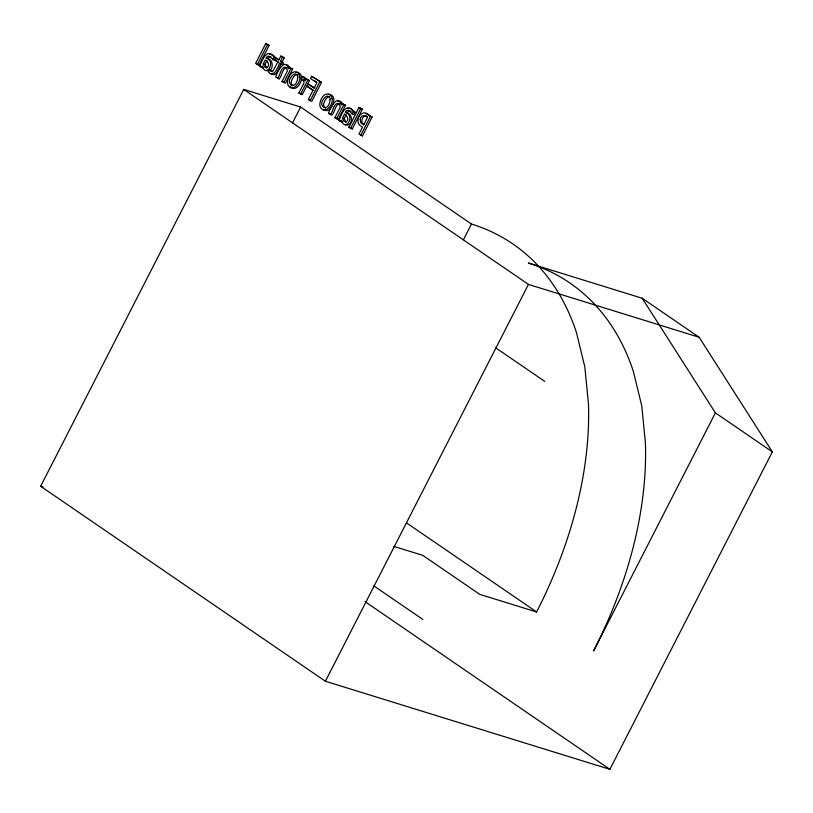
<?xml version="1.0" encoding="UTF-8"?>
<svg xmlns="http://www.w3.org/2000/svg" width="813" height="813" viewBox="0 0 813 813"><rect width="100%" height="100%" fill="white"/><g stroke="black" fill="none" stroke-linecap="round" stroke-linejoin="round"><path stroke-width="1.22" d="M265.709 43.668L255.617 63.384L257.325 64.552L259.032 65.081L269.123 45.365L265.709 43.668L269.123 45.365M642.219 298.269L715.399 412.872L593.561 650.969A360.667 232.081 -55.6 0 0 645.42 443.146L641.772 405.85L633.398 371.531A360.667 232.081 -55.6 0 0 528.409 263.036L642.219 298.269L699.16 337.263L772.35 451.865L609.892 769.332L325.393 681.243L40.65 486.255L243.717 89.42L300.617 107.042L471.469 224.032A360.667 232.081 -55.6 0 1 576.447 332.537L584.821 366.846L588.48 404.142A360.667 232.081 -55.6 0 1 536.61 611.965L479.711 594.354L422.76 555.35L393.705 546.356M257.325 64.552L267.416 44.837M259.764 66.219C262.06 60.365 267.223 46.941 274.103 57.337L275.81 57.865L274.57 60.294C271.735 59.715 268.483 52.754 266.227 58.069C276.532 61.361 266.014 78.627 262.233 65.873L261.461 67.388L259.764 66.219L261.471 66.747M263.249 63.902L265.251 59.969C268.056 61.422 270.333 65.782 266.827 67.794L264.367 66.778L263.249 63.902L264.957 64.43L266.786 67.957M264.957 64.43L266.959 60.497M266.268 70.568C273.27 72.804 274.499 60.396 267.934 58.597L269.489 56.615L270.953 56.636M272.863 59.766L274.103 57.337M272.507 71.859L271.268 70.396L269.56 69.867L268.463 72.011C273.514 79.085 278.249 66.625 279.489 63.282L282.345 64.603L283.361 62.631L280.495 61.31L282.578 57.245L284.286 57.774L282.202 61.839M269.56 69.867L270.8 71.331L272.69 71.432L277.772 62.113L274.631 59.959L275.637 57.987L278.92 59.593M284.286 57.774L280.871 56.067L278.788 60.142L275.637 57.987M279.489 63.282L280.637 64.075L281.654 62.103L283.361 62.631M281.196 63.81C279.266 66.371 276.552 78.444 270.993 73.505M277.477 78.353C280.383 75.589 280.434 67.692 285.068 67.062A4.614 3.465 -72.8 0 1 286.755 68.77L287.446 70.904L282.04 81.473L285.454 83.17L292.7 69.024L289.276 67.327L288.473 68.892C285.393 56.341 276.339 73.109 275.759 77.174L279.184 78.881C282.091 76.117 282.141 68.221 286.776 67.591M283.747 82.641L290.993 68.495L292.7 69.024M302.385 76.402L304.225 78.2L305.017 80.944L306.095 78.841L309.519 80.538L302.273 94.694L298.859 92.997L304.001 82.946C304.499 79.735 298.838 79.349 302.385 76.402L304.824 77.326L305.932 78.729M300.566 94.166L307.812 80.009L309.519 80.538M311.694 76.31L310.556 78.536L316.857 82.855L314.133 88.17L308.097 84.034L306.948 86.269L312.985 90.406L308.34 99.491L310.139 100.721L311.846 101.249L321.501 82.377L311.694 76.31L321.501 82.377M292.538 122.834L300.617 107.042M310.139 100.721L319.794 81.849M328.604 113.363C329.174 109.298 338.228 92.53 341.318 105.08L342.121 103.505L345.535 105.202L338.289 119.359L334.875 117.661L340.281 107.092L339.59 104.948A4.614 3.465 -72.8 0 0 337.913 103.241C333.269 103.871 333.228 111.767 330.312 114.531L328.604 113.363L330.312 113.891M336.582 118.83L343.828 104.674L345.535 105.202M338.991 120.476C341.287 114.623 346.45 101.188 353.33 111.594L355.037 112.123L353.797 114.542C350.952 113.962 347.7 107.011 345.454 112.326C355.748 115.609 345.24 132.875 341.46 120.131L340.688 121.635L338.991 120.476L340.698 121.005M344.478 114.227C347.283 115.68 349.549 120.029 346.053 122.041L343.594 121.035L342.466 118.149L344.478 114.227L346.186 114.755L344.173 118.678L346.003 122.214M345.495 124.816C352.486 127.062 353.726 114.653 347.161 112.855L348.716 110.863L351.196 111.462M352.09 114.013L353.33 111.594M348.868 127.245L358.96 107.529L360.667 108.058L362.374 109.227L352.283 128.942L348.868 127.245L352.283 128.942M350.576 128.413L360.667 108.698L362.374 109.227M360.738 135.375L370.393 116.503L372.1 117.031L362.446 135.903L358.94 134.135L362.537 127.102C351.744 122.357 362.242 105.639 370.393 116.503M463.461 239.683L471.469 224.032M325.393 681.243L528.46 284.418L699.16 337.263M347.842 108.647L350.383 108.373L355.037 112.123M337.893 101.3L340.942 101.534L342.69 104.247M269.449 54.065L273.046 55.101L275.81 57.865M295.993 72.235L298.137 72.387L300.088 73.719A6.413 4.807 -72.8 0 1 301.471 77.154C302.345 82.814 295.017 93.18 289.936 86.117M328.34 94.389L330.485 94.532L332.436 95.873A6.413 4.807 -72.8 0 1 333.818 99.298C334.316 104.521 328.726 114.308 322.964 109.227M285.83 64.827L288.107 65.345L289.855 68.058M365.535 113.403L372.1 117.031M339.621 103.769C334.976 104.399 334.936 112.296 332.019 115.06L330.312 114.531M274.631 59.959L278.696 62.103M266.227 58.069L267.934 58.597M280.637 64.075L282.345 64.603M301.115 78.881L303.889 79.989M261.461 67.388L263.168 67.916M308.097 84.034L314.834 88.007M306.948 86.269L313.686 90.243M282.04 81.473L283.747 82.001M298.859 92.997L300.566 93.525M308.34 99.491L310.048 100.019M345.454 112.326L347.161 112.855M342.466 118.149L344.173 118.678M334.875 117.661L338.289 119.359M340.688 121.635L342.395 122.163M40.65 486.255L43.069 486.997M325.606 108.312C321.226 105.812 324.956 99.42 327.751 97.072A3.638 2.734 -72.8 0 1 329.804 96.788M298.127 74.979L297.456 74.633A3.638 2.734 -72.8 0 0 295.404 74.918C292.731 77.316 289.347 82.672 292.589 85.812M367.71 116.93C362.984 113.098 359.204 122.682 364.112 124.653M358.96 107.529L360.667 108.698M280.871 56.067L282.578 57.245M314.956 80.914L316.755 82.143M280.495 61.31L281.654 62.103M289.276 67.327L290.993 68.495M306.095 78.841L307.812 80.009M342.121 103.505L343.828 104.674M257.325 63.912L259.032 65.081M277.467 77.702L279.184 78.881M360.647 134.663L362.446 135.903M243.717 89.42L528.46 284.418M715.399 412.872L772.35 451.865M495.635 347.771L544.751 381.399M406.398 522.8L536.61 611.965M373.706 585.807L422.902 619.496M364.935 601.579L609.892 769.332M299.763 76.625C301.105 82.926 291.654 93.424 287.761 84.45C286.257 78.973 292.202 67.977 298.381 73.19A6.413 4.807 -72.8 0 1 299.763 76.625M332.111 98.769C333.452 105.08 324.001 115.568 320.109 106.605C318.605 101.127 324.55 90.131 330.728 95.345A6.413 4.807 -72.8 0 1 332.111 98.769M297.792 77.205C296.318 92.57 282.7 83.119 293.696 74.39A3.638 2.734 -72.8 0 1 295.749 74.105L297.009 74.969A3.669 2.754 -72.8 0 1 297.802 77.205M330.139 99.349C328.665 114.714 315.048 105.273 326.043 96.544A3.638 2.734 -72.8 0 1 328.096 96.259L329.356 97.123A3.669 2.754 -72.8 0 1 330.149 99.349M360.159 119.379L360.769 122.672L363.635 124.968L367.496 117.428C365.047 114.348 360.515 115.334 360.159 119.379"/></g></svg>
